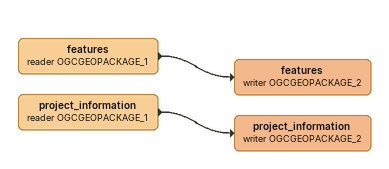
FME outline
features (reader OGCGEOPACKAGE_1)
    -> features (writer OGCGEOPACKAGE_2)
features (writer OGCGEOPACKAGE_2)
project_information (reader OGCGEOPACKAGE_1)
    -> project_information (writer OGCGEOPACKAGE_2)
project_information (writer OGCGEOPACKAGE_2)
